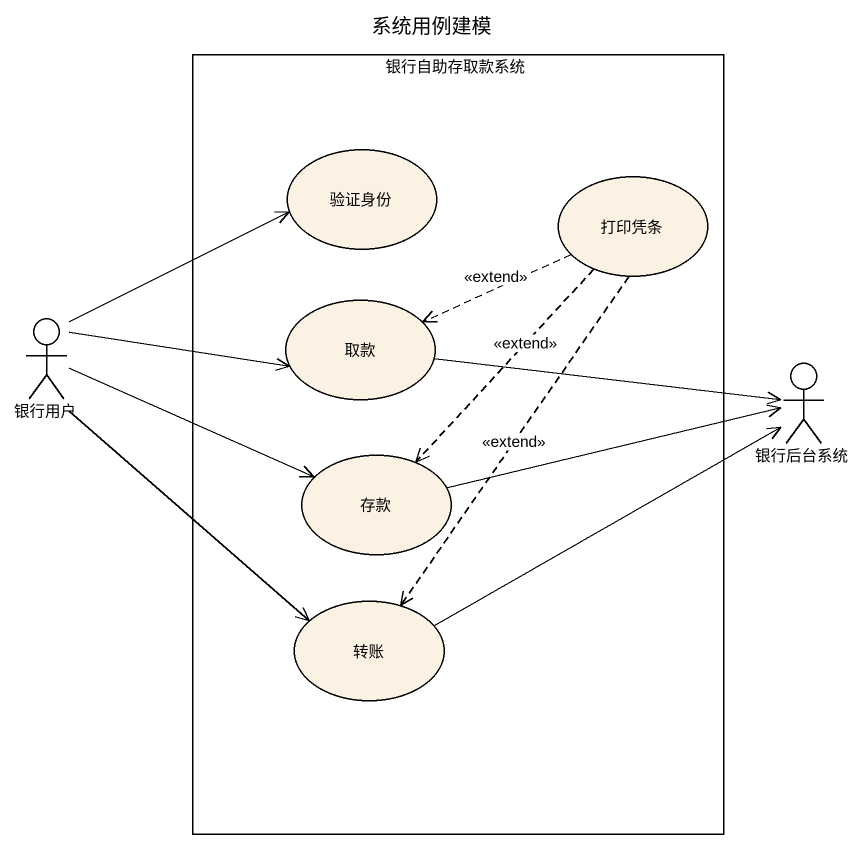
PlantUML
@startuml
title 系统用例建模
rectangle 银行自助存取款系统 {
  usecase 验证身份
  usecase 打印凭条
  usecase 取款
  usecase 存款
  usecase 转账
}
actor 银行用户
actor 银行后台系统
打印凭条 .left.> 取款 : <<extend>>
打印凭条 ..> 存款 : <<extend>>
打印凭条 ..> 转账 : <<extend>>
银行用户 -right-> 验证身份
银行用户 -right-> 取款
银行用户 -right-> 存款
银行用户 --> 转账
取款 -right-> 银行后台系统
存款 -right-> 银行后台系统
转账 -right-> 银行后台系统
@enduml
